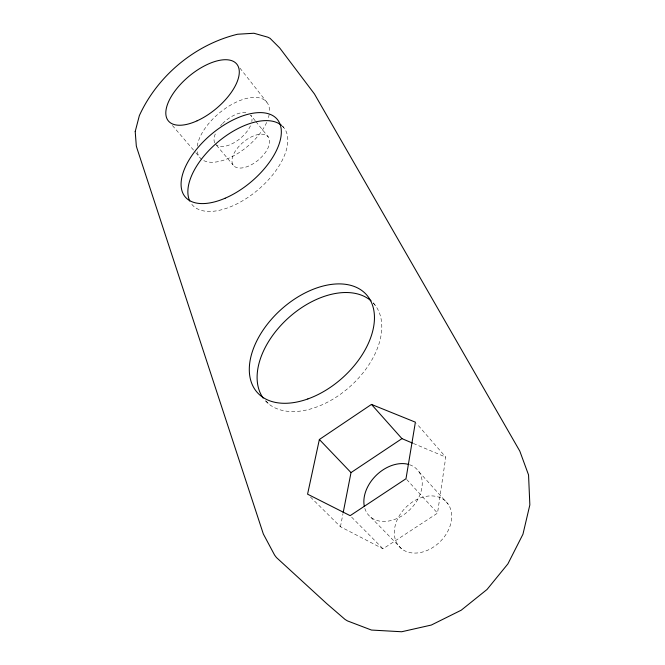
<?xml version="1.0" encoding="UTF-8"?>
<svg xmlns="http://www.w3.org/2000/svg" width="665" height="665" viewBox="0 0 665 665"><rect width="100%" height="100%" fill="white"/><g stroke="black" fill="none" stroke-linecap="round" stroke-linejoin="round"><path stroke-width="0.5" stroke-dasharray="3.33 2.49" d="M310.497 497.063L340.438 526.738L383.023 548.816L437.528 513.131L445.758 457.121L416.739 423.73M340.438 526.738L342.982 513.704M413.381 443.455L445.758 457.121M351.619 517.137L383.023 548.816M370.862 517.312L401.527 548.741M265.892 400.87L269.508 404.594M406.697 479.49L437.528 513.131M418.875 471.668L448.202 504.22A32.46 24.239 -44.6 0 1 422.35 552.083A32.46 24.239 -44.6 0 1 398.493 517.17A32.46 24.239 -44.6 0 1 448.202 504.22M172.401 125.494L195.178 151.986M195.851 152.767L199.201 156.666M216.532 145.319L233.207 165.103M373.223 302.907L375.193 305.293M255.21 120.739L250.663 115.087A22.801 11.471 -39.7 0 1 251.835 121.57M255.859 121.545L268.211 136.882A22.494 11.679 -39.7 0 1 248.336 166.2A22.494 11.679 -39.7 0 1 235.851 150.273A22.494 11.679 -39.7 0 1 268.211 136.882M282.5 125.984L283.78 127.605M239.94 68.104L266.748 102.094M373.265 302.991A72.826 46.126 -41.9 0 1 349.773 386.806A72.826 46.126 -41.9 0 1 264.396 399.69M282.401 126.109A59.883 31.205 -40.2 0 1 257.488 190.273A59.883 31.205 -40.2 0 1 190.647 202.667M197.272 146.167A43.441 21.862 -39.7 0 1 236.216 102.144A43.441 21.862 -39.7 0 1 269.45 112.26M269.192 114.363A43.441 21.862 -39.7 0 1 267.771 119.65M266.648 122.418A43.441 21.862 -39.7 0 1 237.006 153.947A43.441 21.862 -39.7 0 1 203.523 160.481M201.836 159.425A43.441 21.862 -39.7 0 1 197.206 151.055M250.464 125.776A22.801 11.471 -39.7 0 1 232.517 143.557A22.801 11.471 -39.7 0 1 215.202 143.731M214.695 142.867A22.801 11.471 -39.7 0 1 215.709 132.992M220.581 125.702A22.801 11.471 -39.7 0 1 221.861 124.289M222.534 123.599A22.801 11.471 -39.7 0 1 247.463 112.95M409.574 464.719A33.333 24.048 -44.2 0 1 409.399 510.155A33.333 24.048 -44.2 0 1 364.57 507.462"/><path stroke-width="1" d="M343.173 512.698L351.012 472.599L401.951 438.634L412.425 443.056M319.366 439.499L307.571 494.17L350.156 515.666L405.999 478.725L415.392 422.175L371.469 404.411L319.366 439.499L351.012 472.599M371.469 404.411L401.951 438.634M263.165 398.086A72.826 46.126 -41.9 0 1 288.519 317.828A72.826 46.126 -41.9 0 1 371.087 300.888M189.774 201.063A59.883 31.205 -40.2 0 1 218.777 141.296A59.883 31.205 -40.2 0 1 281.627 125.427M364.353 506.531A33.333 24.048 -44.2 0 1 376.681 474.893A33.333 24.048 -44.2 0 1 408.676 464.444M135.211 131.529L136.317 146.017L137.015 148.411L263.332 533.97L274.587 555.067L276.441 557.528L326.615 603.512L345.069 619.448L347.454 620.902L371.461 630.054L401.685 631.75L431.336 625.042L461.244 610.187L487.029 589.473L507.894 563.895L522.956 534.219L529.847 504.91L528.55 474.935L519.806 451.111L314.454 93.973L279.724 47.98L270.073 38.337L267.845 37.198L253.93 33.25L237.588 34.239C195.028 44.538 157.514 75.81 139.351 115.61L135.211 131.529M197.098 120.814A44.472 21.13 -39.8 0 0 236.748 64.056A44.472 21.13 -39.8 0 0 173.814 92.576A44.472 21.13 -39.8 0 0 197.098 120.814M225.119 198.22A60.191 31.006 -40.2 0 0 277.372 119.492A60.191 31.006 -40.2 0 0 191.138 156.641A60.191 31.006 -40.2 0 0 225.119 198.22M307.845 398.942A73.275 45.927 -41.9 0 0 367.961 296.524A73.275 45.927 -41.9 0 0 259.816 335.301A73.275 45.927 -41.9 0 0 307.845 398.942"/></g></svg>
